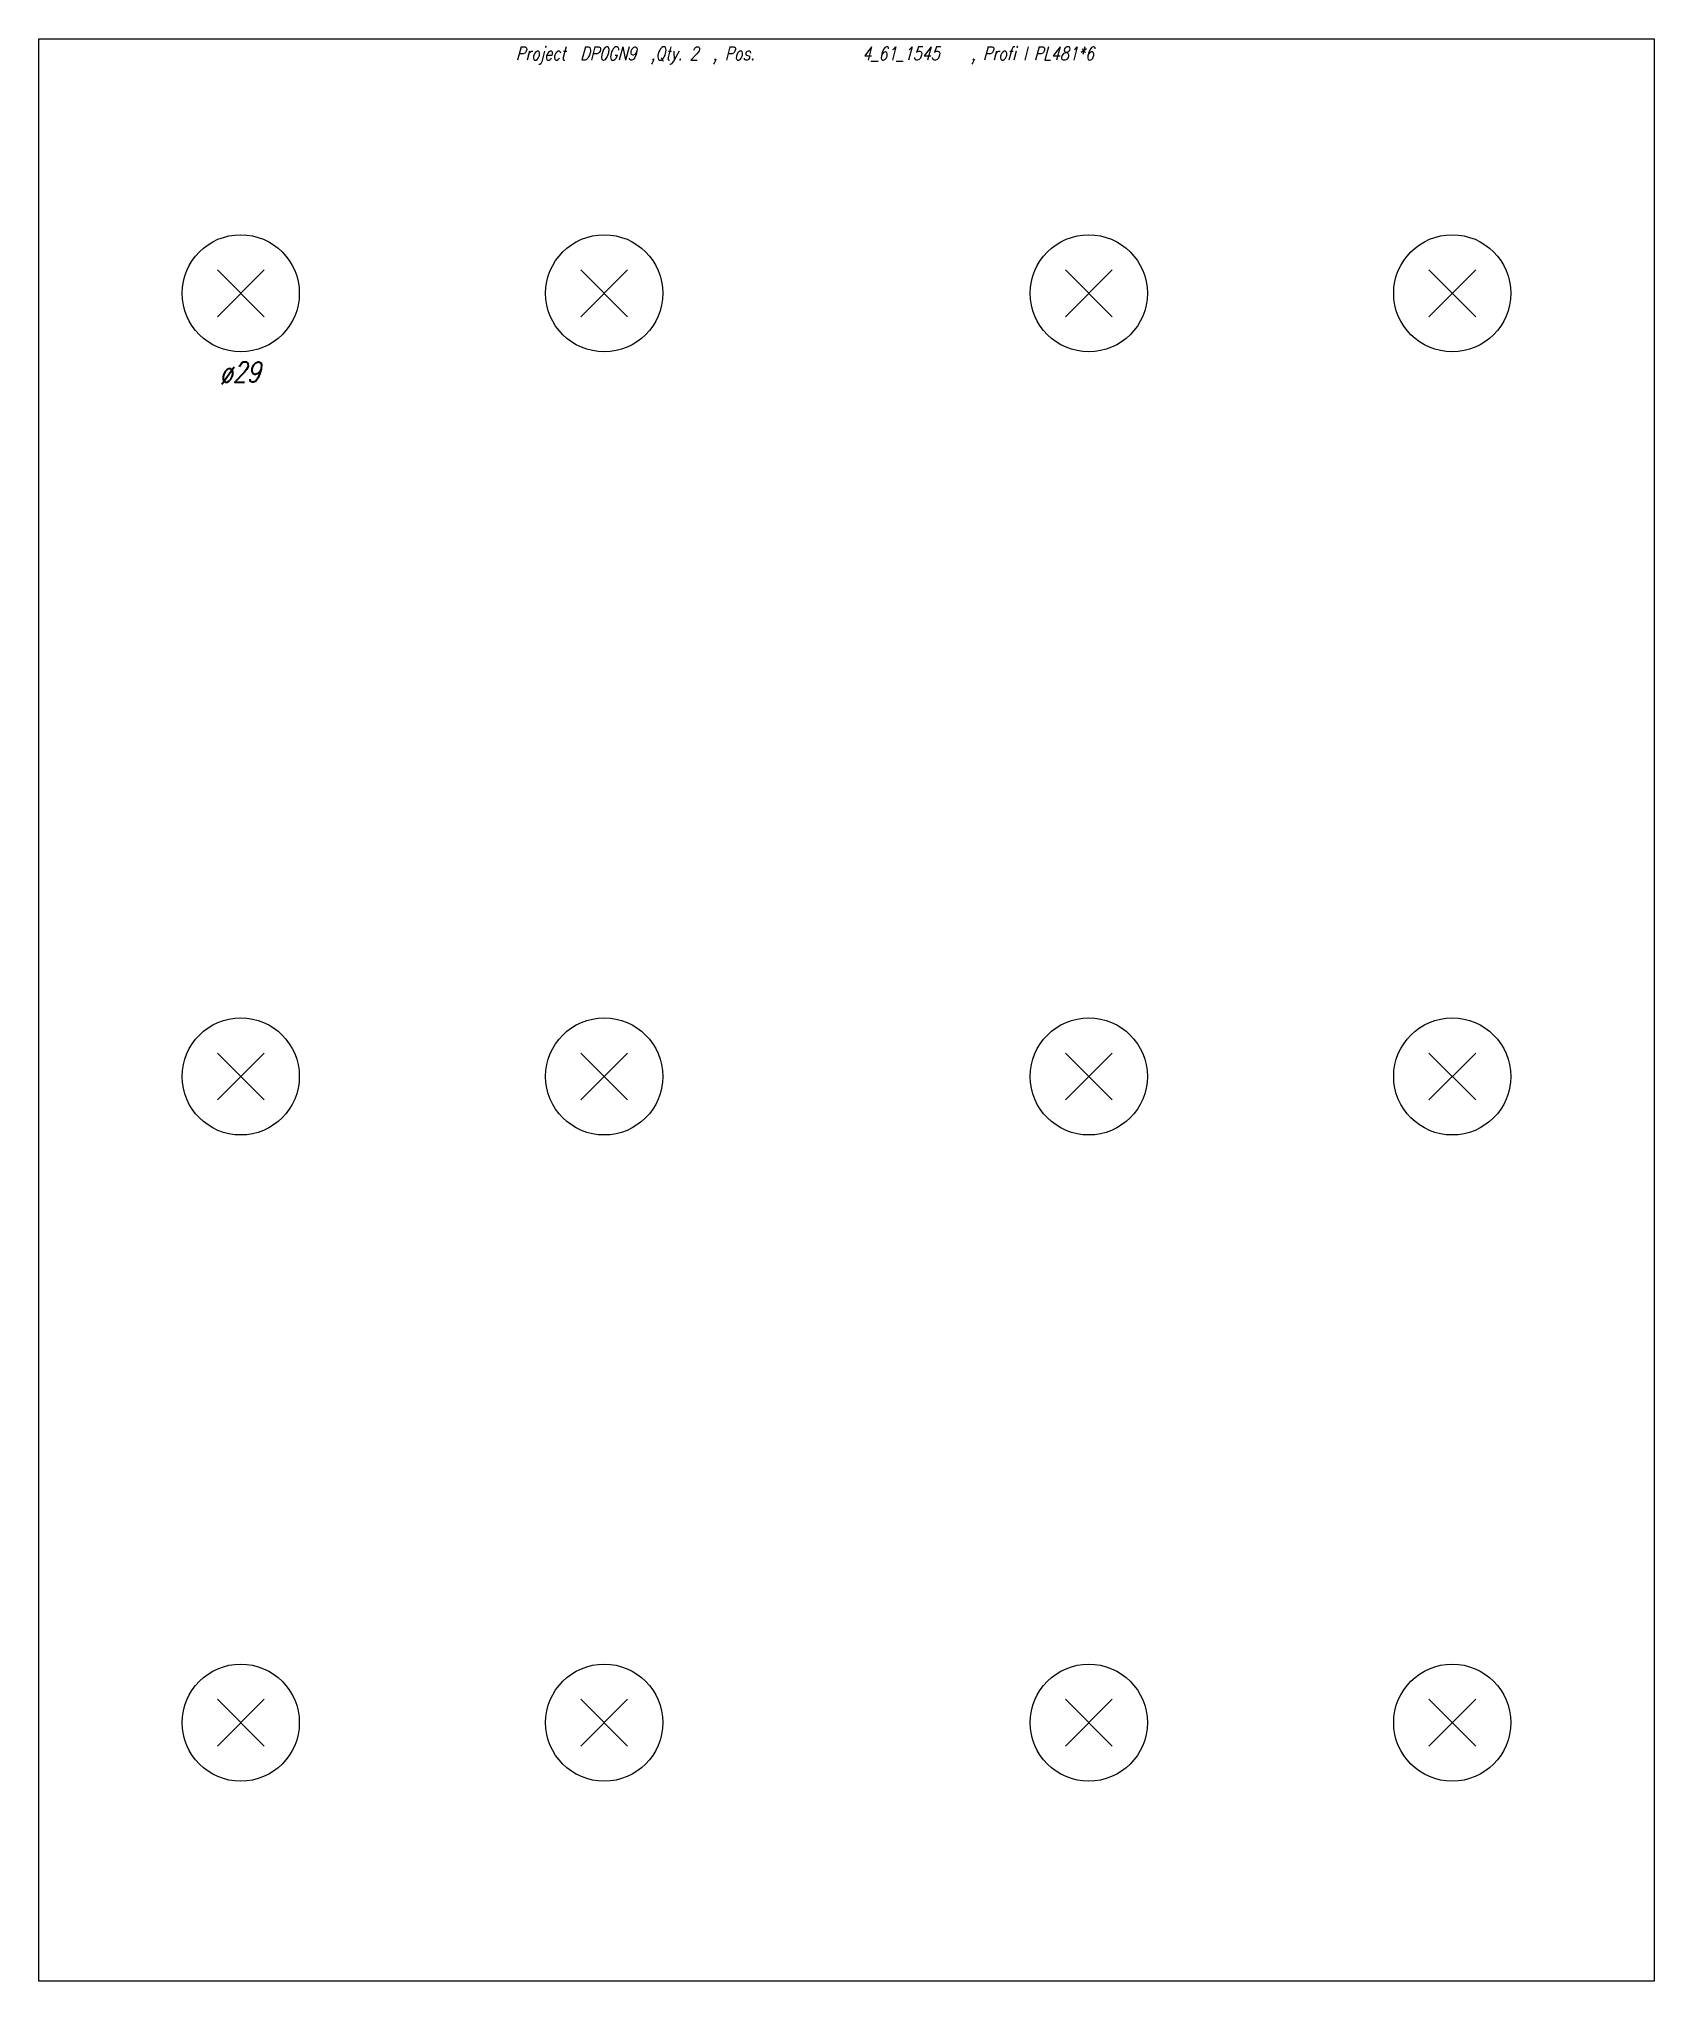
# Model space of a CAD drawing. Extents: x 0 to 400, y -240 to 240.
import ezdxf

# ---------------------------------------------------------------- set-up
doc = ezdxf.new("R2010")
doc.units = 0
doc.header["$LTSCALE"] = 10
for name, color, linetype in [('BEZ_SCHRAUBEN', 7, 'CONTINUOUS'), ('SCHRAUBEN', 7, 'CONTINUOUS'), ('TEILE', 7, 'CONTINUOUS'), ('UNTERSCHRIFT', 7, 'CONTINUOUS')]:
    doc.layers.add(name, color=color, linetype=linetype)
doc.styles.get("Standard").update_dxf_attribs({"font": 'ROMANS'})

msp = doc.modelspace()

# ---------------------------------------------------------------- linework, layer by layer
at = {"layer": 'SCHRAUBEN', "color": 6}
for p, q in [((55.802151, 183.251373), (44.202152, 171.651382)), ((44.202152, 183.251373), (55.802151, 171.651382)), ((145.802155, 183.251373), (134.202148, 171.651382)), ((134.202148, 183.251373), (145.802155, 171.651382)), ((265.802155, 183.251373), (254.202148, 171.651382)), ((254.202148, 183.251373), (265.802155, 171.651382)), ((355.802185, 183.251373), (344.202148, 171.651382)), ((344.202148, 183.251373), (355.802185, 171.651382)), ((55.802151, -10.648614), (44.202152, -22.248615)), ((44.202152, -10.648614), (55.802151, -22.248615)), ((145.802155, -10.648614), (134.202148, -22.248615)), ((134.202148, -10.648614), (145.802155, -22.248615)), ((265.802155, -10.648614), (254.202148, -22.248615)), ((254.202148, -10.648614), (265.802155, -22.248615)), ((355.802185, -10.648614), (344.202148, -22.248615)), ((344.202148, -10.648614), (355.802185, -22.248615)), ((55.802132, -170.648621), (44.202133, -182.248611)), ((44.202133, -170.648621), (55.802132, -182.248611)), ((145.80217, -170.648621), (134.202164, -182.248611)), ((134.202164, -170.648621), (145.80217, -182.248611)), ((265.802155, -170.648621), (254.202148, -182.248611)), ((254.202148, -170.648621), (265.802155, -182.248611)), ((355.802155, -170.648621), (344.202118, -182.248611)), ((344.202118, -170.648621), (355.802155, -182.248611))]:
    msp.add_line(p, q, dxfattribs=at)
at = {"layer": 'SCHRAUBEN', "color": 2}
for centre, radius in [((50.002151, 177.451385), 14.5), ((140.002151, 177.451385), 14.5), ((260.002167, 177.451385), 14.5), ((350.002167, 177.451385), 14.500031), ((50.002151, -16.448614), 14.5), ((140.002151, -16.448614), 14.5), ((260.002167, -16.448614), 14.5), ((350.002167, -16.448614), 14.500031), ((50.002132, -176.448608), 14.500004), ((140.002167, -176.448608), 14.5), ((260.002167, -176.448608), 14.5), ((350.002136, -176.448608), 14.5)]:
    msp.add_circle(centre, radius, dxfattribs=at)
at = {"layer": 'TEILE', "color": 2}
for p, q in [((0, -240.448608), (0, 240.448608)), ((0, 240.448608), (400.001526, 240.448608)), ((400.001526, 240.448608), (400.001526, -240.448608)), ((400.001526, -240.448608), (0, -240.448608))]:
    msp.add_line(p, q, dxfattribs=at)

# ---------------------------------------------------------------- texts
at = {"layer": 'BEZ_SCHRAUBEN', "color": 2, "oblique": 15, "width": 0.799999}
msp.add_text(' ø29', height=5.000005, dxfattribs=at).set_placement((42.002148, 155.451385))
at = {"layer": 'UNTERSCHRIFT', "color": 2, "oblique": 15, "width": 0.8}
for s, p in [('Project  DP0GN9  ,Qty. 2  , Pos. ', (118.100784, 235.198593)), ('4_61_1545', (203.900772, 235.198593)), ('  , Profi l PL481*6', (227.300781, 235.198593))]:
    msp.add_text(s, height=3.25, dxfattribs=at).set_placement(p)

doc.saveas('drawing.dxf')
